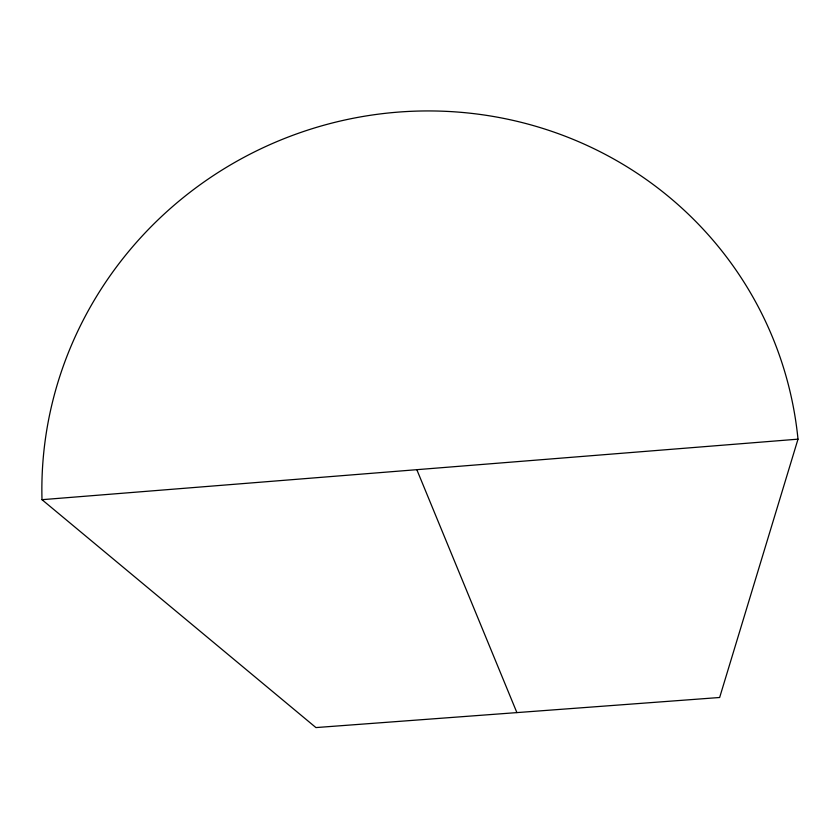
<?xml version="1.0" encoding="UTF-8"?>
<svg xmlns="http://www.w3.org/2000/svg" width="840" height="840" viewBox="0 0 840 840"><rect width="100%" height="100%" fill="white"/><g stroke="black" fill="none" stroke-linecap="round" stroke-linejoin="round"><path stroke-width="1.26" d="M798 439.163L719.649 697.494L315.935 727.577L42 499.685A380.436 369.831 -22.1 0 1 397.362 112.172A380.436 369.831 -22.1 0 1 798 439.163L42 499.685M416.819 469.675L516.894 712.603"/></g></svg>
